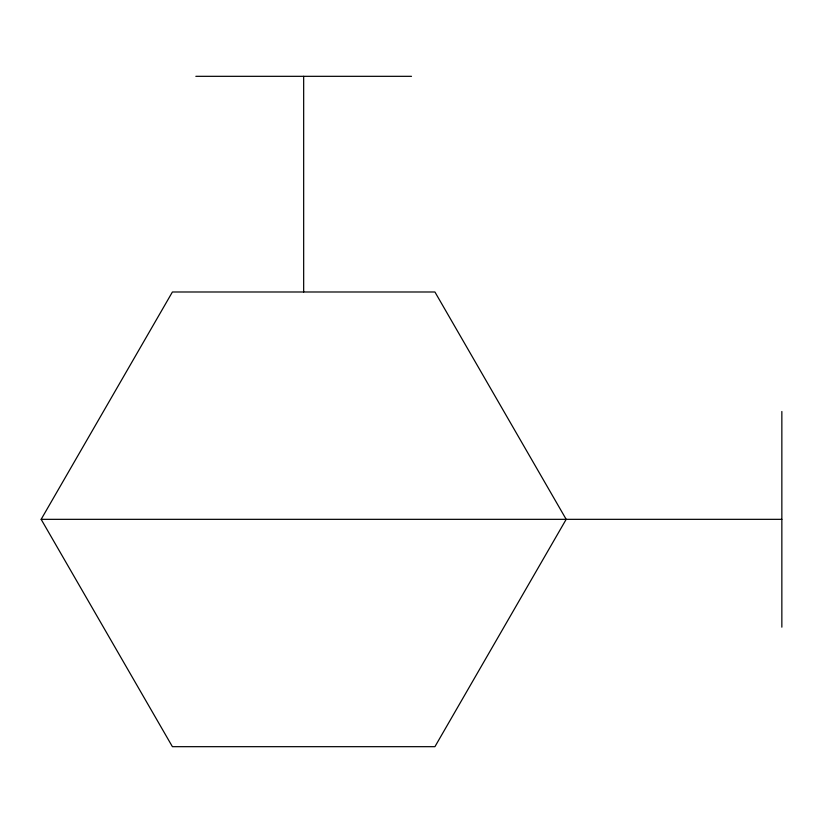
<?xml version="1.0" encoding="UTF-8"?>
<svg xmlns="http://www.w3.org/2000/svg" width="823" height="823" viewBox="0 0 823 823"><rect width="100%" height="100%" fill="white"/><g stroke="black" fill="none" stroke-linecap="round" stroke-linejoin="round"><path stroke-width="1.23" d="M41.15 519.334L172.408 291.99L434.925 291.99L566.183 519.334L434.925 746.677L172.408 746.677L41.15 519.334L781.85 519.334M195.833 76.323L411.5 76.323M781.85 411.5L781.85 627.167M303.666 76.323L303.666 291.99"/></g></svg>
